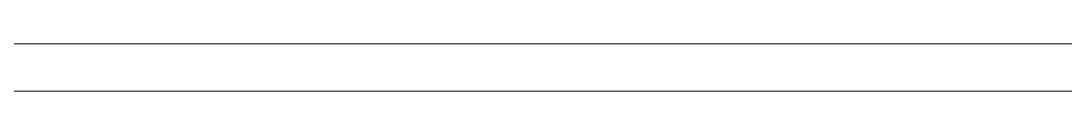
# Model space of a CAD drawing. Header units: inches. Extents: x 1913 to 24953, y -2945 to 1064.
# Drawn here: x 18478.22 to 18489.73, y 49.42 to 49.95 of the extents above; entities that cross this region are included whole.
import ezdxf

# ---------------------------------------------------------------- set-up
doc = ezdxf.new("R2010")
doc.units = ezdxf.units.IN
doc.header["$MEASUREMENT"] = 0
for name, color, linetype, lineweight in [('A-WALL', 113, 'Continuous', 13), ('G-IMPT', 8, 'Continuous', 9), ('Q-SPCQ', 91, 'Continuous', 9)]:
    doc.layers.add(name, color=color, linetype=linetype, lineweight=lineweight)

# ---------------------------------------------------------------- blocks, each defined once
blk = doc.blocks.new('Locker_Block_-_small_296 - 12ZLKR06_dwg-421959-FloorPlan')
at = {"layer": 'G-IMPT'}
blk.add_line((0, 24), (0, 12), dxfattribs=at)
blk.add_line((0, 24), (0, 12), dxfattribs=at)
blk.add_line((0, 24), (0, 12), dxfattribs=at)
blk.add_line((0, 24), (0, 12), dxfattribs=at)
blk = doc.blocks.new('Locker_Block_-_small_296 - Locker_Block_-_small_296-421965-FloorPlan')
blk.add_blockref('Locker_Block_-_small_296 - 12ZLKR06_dwg-421959-FloorPlan', (0, 0))

msp = doc.modelspace()

# ---------------------------------------------------------------- linework, layer by layer
at = {"layer": 'A-WALL', "lineweight": 0}
msp.add_line((18464.966293, 49.418663), (18538.966293, 49.418663), dxfattribs=at)

# ---------------------------------------------------------------- block references
at = {"layer": 'Q-SPCQ', "lineweight": 0, "rotation": 269.9999999999998}
msp.add_blockref('Locker_Block_-_small_296 - Locker_Block_-_small_296-421965-FloorPlan', (18465.966293, 49.946223), dxfattribs=at)

doc.saveas('drawing.dxf')
